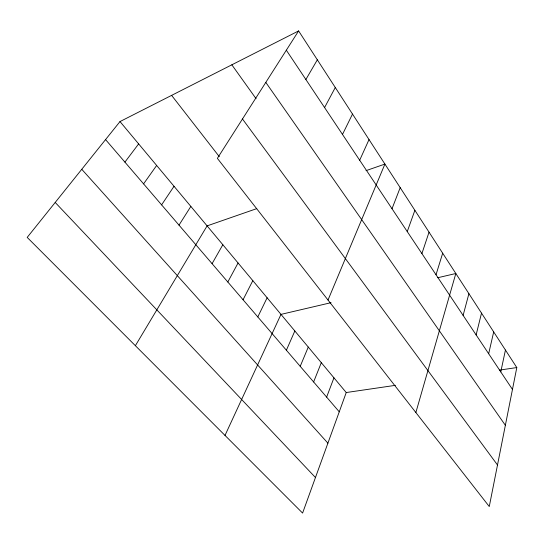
<?xml version="1.0" encoding="UTF-8"?>
<svg xmlns="http://www.w3.org/2000/svg" width="544" height="544" viewBox="0 0 544 544"><rect width="100%" height="100%" fill="white"/><g stroke="black" fill="none" stroke-linecap="round" stroke-linejoin="round"><path stroke-width="0.82" d="M516.8 367.567L489.267 506.539L217.376 158.358L298.615 30.926L516.8 367.567L499.528 370.097M500.772 371.899L505.444 350.044M488.668 353.729L493.687 331.908M476.122 334.907L481.515 313.126M463.114 315.391L468.908 293.672M415.861 412.542L455.831 273.503L437.777 277.726M436.016 274.747L442.68 253.205M421.906 253.579L429.039 232.159M407.252 231.588L414.882 210.324M120 121.564L346.236 392.537L302.586 513.074L27.2 237.408L120 121.564L298.615 30.926M326.631 397.106L333.955 377.828M392.013 208.74L400.187 187.646M313.623 381.949L321.307 362.678M328.012 300.043L384.914 164.077L366.024 170.646M300.213 366.33L308.271 347.065M286.382 350.214L294.841 330.976M359.679 160.222L369.029 139.577M225.005 435.411L280.99 314.384L331.038 302.682M257.808 316.934L267.118 297.779M342.489 134.443L352.498 114.07M243.052 299.751L252.817 280.65M324.571 107.556L335.288 87.509M227.82 282.003L238.061 262.976M212.085 263.67L222.829 244.732M305.871 79.499L317.336 59.82M135.374 345.692L207.101 225.889L256.768 208.624M179.003 225.134L190.842 206.414M161.602 204.864L174.032 186.286M143.582 183.872L156.645 165.458M124.916 162.126L138.645 143.895M346.236 392.537L395.42 385.336M55.209 202.45L315.459 477.523M81.763 169.293L327.903 443.163M105.563 139.584L339.259 411.815M171.605 95.377L219.32 156.679M242.474 118.986L497.495 464.991M231.846 64.811L256.081 98.709M265.805 82.389L505.362 425.286M286.334 50.191L512.468 389.436"/></g></svg>
